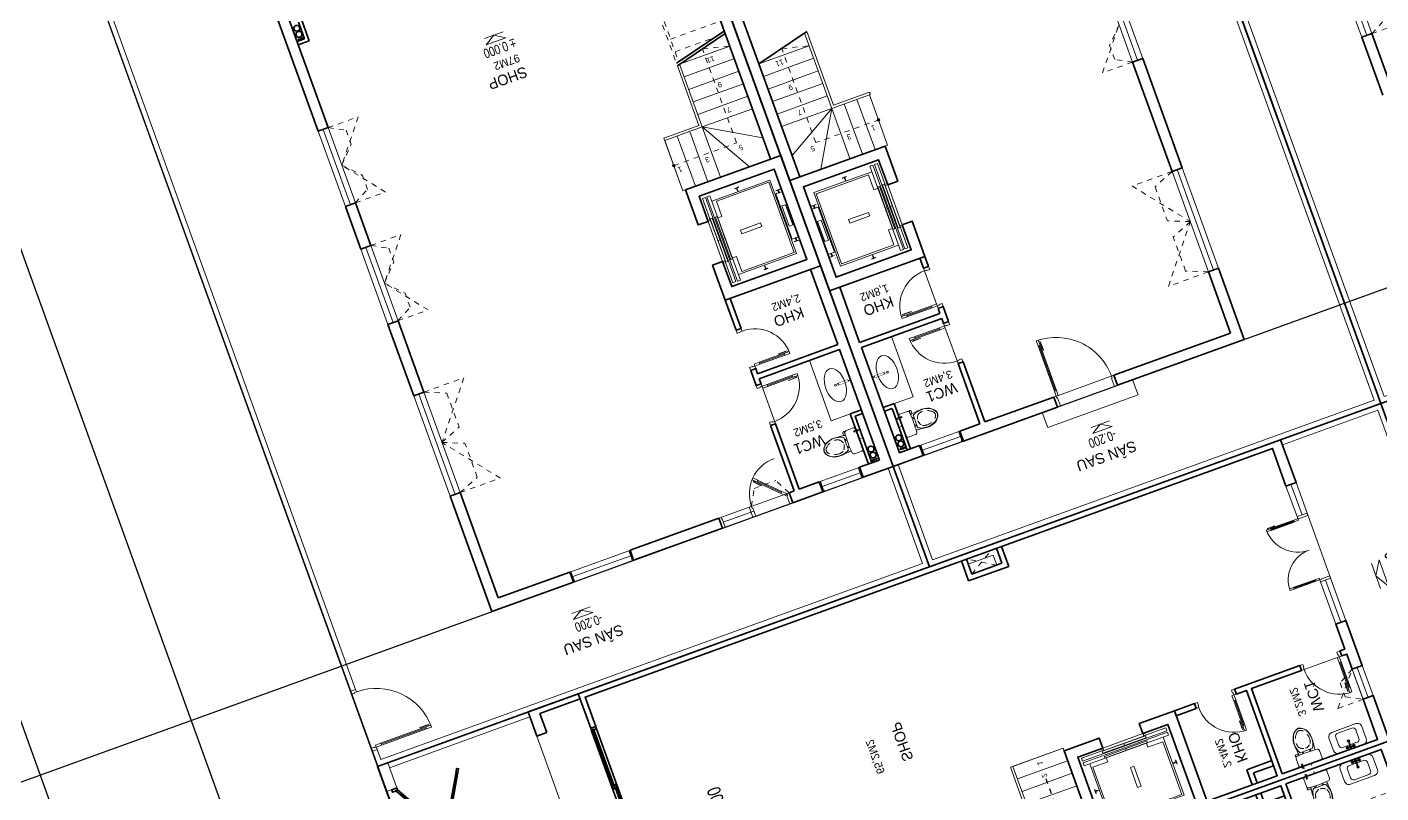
# Model space of a CAD drawing. Header units: metres. Extents: x 551291 to 569219, y 2064429 to 2066248.
# Drawn here: x 552762.54 to 552787.92, y 2065865.63 to 2065879.98 of the extents above; entities that cross this region are included whole.
import ezdxf

# ---------------------------------------------------------------- set-up
doc = ezdxf.new("R2010")
doc.units = ezdxf.units.M
for name, pattern in [('$AUDIT_BAD_LTYPE2', [0]), ('ACAD_ISO10W100', [18.5, 12, -3, 0.5, -3]), ('CENTER', [2, 1.25, -0.25, 0.25, -0.25]), ('DASHDOT2', [0.5, 0.25, -0.125, 0, -0.125]), ('HIDDEN', [0.375, 0.25, -0.125]), ('HIDDEN2', [0.1875, 0.125, -0.0625]), ('xref-thap C (mb tang 32-2)$0$HIDDEN', [0.375, 0.25, -0.125])]:
    doc.linetypes.add(name, pattern=pattern)
doc.layers.get('0').update_dxf_attribs({"linetype": 'CONTINUOUS'})
doc.layers.get('DEFPOINTS').update_dxf_attribs({"linetype": 'CONTINUOUS'})
for name, color, linetype in [('-AREA', 2, 'CONTINUOUS'), ('1-NETMANH', 8, 'CONTINUOUS'), ('APOLIC', 7, 'CONTINUOUS'), ('ChiaLo', 128, 'CENTER'), ('datOlienke', 42, 'CONTINUOUS'), ('LogDg', 7, 'CONTINUOUS'), ('LoLK', 6, 'CONTINUOUS'), ('TEXT25', 2, 'CONTINUOUS'), ('TimDg', 222, 'CONTINUOUS'), ('ViaHeS', 32, 'CONTINUOUS')]:
    doc.layers.add(name, color=color, linetype=linetype)
for name, color, linetype, lineweight in [('-CONCRETE', 1, 'CONTINUOUS', 35), ('-DIM', 9, 'CONTINUOUS', 13), ('-DOOR', 137, 'CONTINUOUS', 9), ('-FURNITURE', 46, 'CONTINUOUS', 9), ('-HATCH', 8, 'CONTINUOUS', 5), ('-HIDE', 3, 'HIDDEN', 13), ('-KH', 143, 'CONTINUOUS', 13), ('-LINE1', 7, 'CONTINUOUS', 18), ('-LINE2', 252, 'CONTINUOUS', 9), ('-TEXT', 7, 'CONTINUOUS', 15), ('-WALL', 4, 'CONTINUOUS', 35), ('text', 7, 'CONTINUOUS', 25)]:
    doc.layers.add(name, color=color, linetype=linetype, lineweight=lineweight)
doc.styles.add('1', font='arial.ttf')
doc.styles.add('SVN_AVO_thuong', font='')
doc.styles.add('T1', font='', dxfattribs={"height": 200})
doc.styles.add('vnavanth', font='', dxfattribs={"width": 0.8})
doc.styles.get('SVN_AVO_thuong').set_extended_font_data('SVN-Avo')
doc.styles.get('T1').set_extended_font_data('VNgeometric Light')
doc.styles.get('vnavanth').set_extended_font_data('.VnAvantH')

# ---------------------------------------------------------------- blocks, each defined once
blk = doc.blocks.new('*U1099')
at = {"linetype": '$AUDIT_BAD_LTYPE2'}
for p, q in [((70, 100), (70, 1000)), ((90, 1000), (90, 100))]:
    blk.add_line(p, q, dxfattribs=at)
for points in [[(50, 1000), (90, 1000), (90, 1100), (50, 1100), (50, 1000)], [(50, 1003), (50, 100)], [(50, 100), (90, 100), (90, 0), (50, 0), (50, 100)]]:
    blk.add_lwpolyline(points)
for points in [[(118, 895), (118, 1064), (90, 1064), (90, 1036), (113, 1036), (113, 895)], [(0, 0), (50, 0), (50, -40), (60, -40), (60, -100), (0, -100)], [(1200, 0), (1150, 0), (1150, -40), (1140, -40), (1140, -100), (1200, -100)]]:
    blk.add_lwpolyline(points, close=True)
at = {"linetype": '$AUDIT_BAD_LTYPE2', "ltscale": 0.3}
blk.add_arc((50, 0), 1100, 0, 90, dxfattribs=at)
blk = doc.blocks.new('X-5M-DH-2-CORE$0$A$C75E80C28')
at = {"layer": '-LINE2', "linetype": 'Continuous', "ltscale": 2}
for p, q in [((-731, -149), (731, -149)), ((-731, -1305), (-731, -149)), ((-700, -179), (700, -179)), ((-700, -1225), (-700, -179)), ((-557, -112), (-560, -112)), ((-510, -22), (-510, -51)), ((-507, -22), (-510, -22)), ((-510, -109), (-510, -79)), ((-507, -22), (-507, -51)), ((-507, -109), (-507, -79)), ((-456, -57), (-501, -57)), ((-456, -60), (-501, -60)), ((-456, -70), (-501, -70)), ((-456, -73), (-501, -73)), ((-453, -63), (-453, -67)), ((-450, -63), (-450, -67)), ((450, -63), (450, -67)), ((453, -63), (453, -67)), ((456, -57), (501, -57)), ((456, -60), (501, -60)), ((456, -70), (501, -70)), ((456, -73), (501, -73)), ((457, -112), (460, -112)), ((507, -22), (510, -22)), ((507, -22), (507, -51)), ((507, -109), (507, -79)), ((510, -22), (510, -51)), ((510, -109), (510, -79)), ((700, -1225), (700, -179)), ((731, -1305), (731, -149)), ((-700, -1225), (-400, -1225)), ((-400, -1305), (-400, -1225)), ((700, -1225), (400, -1225)), ((400, -1305), (400, -1225)), ((840, -1305), (-840, -1305)), ((-840, -1365), (-840, -1305)), ((840, -1365), (-840, -1365)), ((840, -1395), (-840, -1395)), ((-840, -1395), (-840, -1455)), ((-840, -1455), (-435, -1455)), ((-435, -1450), (-435, -1460)), ((-435, -1450), (-400, -1450)), ((-435, -1460), (-425, -1460)), ((-435, -1490), (-435, -1500)), ((-435, -1490), (-425, -1490)), ((-435, -1500), (-400, -1500)), ((-433, -1452), (-433, -1458)), ((-433, -1452), (-402, -1452)), ((-433, -1458), (-425, -1458)), ((-433, -1492), (-433, -1498)), ((-433, -1492), (-425, -1492)), ((-433, -1498), (-402, -1498)), ((430, -1406), (-430, -1406)), ((-430, -1406), (-430, -1446)), ((430, -1446), (-430, -1446)), ((425, -1309), (-425, -1309)), ((-425, -1343), (-425, -1309)), ((425, -1343), (-425, -1343)), ((-425, -1458), (-425, -1460)), ((-425, -1490), (-425, -1492)), ((-402, -1452), (-402, -1498)), ((400, -1450), (-400, -1450)), ((-400, -1450), (-400, -1500)), ((0, -1309), (0, -1343)), ((0, -1406), (0, -1446)), ((400, -1450), (400, -1500)), ((435, -1450), (400, -1450)), ((435, -1500), (400, -1500)), ((402, -1452), (402, -1498)), ((433, -1452), (402, -1452)), ((433, -1498), (402, -1498)), ((425, -1343), (425, -1309)), ((433, -1458), (425, -1458)), ((425, -1458), (425, -1460)), ((435, -1460), (425, -1460)), ((425, -1490), (425, -1492)), ((435, -1490), (425, -1490)), ((433, -1492), (425, -1492)), ((430, -1406), (430, -1446)), ((433, -1452), (433, -1458)), ((433, -1492), (433, -1498)), ((435, -1450), (435, -1460)), ((840, -1455), (435, -1455)), ((435, -1490), (435, -1500)), ((840, -1365), (840, -1305)), ((840, -1395), (840, -1455))]:
    blk.add_line(p, q, dxfattribs=at)
for points in [[(-450, 0), (-450, -130), (450, -130), (450, 0)], [(-200, -29), (200, -29), (200, -101), (-200, -101)], [(-36, -584), (36, -584), (36, -984), (-36, -984)]]:
    blk.add_lwpolyline(points, close=True, dxfattribs=at)
for points in [[(-780, -789), (-751, -789, 0.414214), (-750, -788), (-750, -784), (-750, -780, 0.414214), (-751, -779), (-780, -779, -0.256978), (-784, -782), (-798, -782, -0.414214), (-801, -779), (-804, -749, 0.414214), (-807, -746), (-812, -746), (-812, -784), (-812, -821), (-807, -821, 0.414214), (-804, -818), (-801, -789, -0.414214), (-798, -786), (-784, -786, -0.256978), (-780, -789)], [(780, -789), (751, -789, -0.414214), (750, -788), (750, -784), (750, -780, -0.414214), (751, -779), (780, -779, 0.256978), (784, -782), (798, -782, 0.414214), (801, -779), (804, -749, -0.414214), (807, -746), (812, -746), (812, -784), (812, -821), (807, -821, -0.414214), (804, -818), (801, -789, 0.414214), (798, -786), (784, -786, 0.256978), (780, -789)]]:
    blk.add_lwpolyline(points, format="xyb", dxfattribs=at)
for centre, radius, start, end in [((-501, -51), 9.4, 180, 270), ((-501, -79), 9.4, 90, 180), ((-501, -51), 6.2, 180, 270), ((-501, -79), 6.2, 90, 180), ((-456, -63), 6.2, 0, 90), ((-456, -63), 3, 0, 90), ((-456, -67), 6.2, 270, 0), ((-456, -67), 3, 270, 0), ((456, -63), 6.2, 90, 180), ((456, -67), 6.2, 180, 270), ((456, -63), 3, 90, 180), ((456, -67), 3, 180, 270), ((501, -51), 6.2, 270, 0), ((501, -51), 9.4, 270, 0), ((501, -79), 9.4, 0, 90), ((501, -79), 6.2, 0, 90)]:
    blk.add_arc(centre, radius, start, end, dxfattribs=at)
blk = doc.blocks.new('A$C3F71457E')
at = {"layer": '-CONCRETE'}
blk.add_lwpolyline([(0, -100), (0, 400), (-1500, 400), (-1500, -1400), (0, -1400), (0, -900), (200, -900), (200, -1600), (-1700, -1600), (-1700, 600), (200, 600), (200, -100), (0, -100)], dxfattribs=at)
at = {"layer": '-LINE1'}
blk.add_line((0, -900), (0, -100), dxfattribs=at)
at = {"color": 2, "rotation": 90}
blk.add_blockref('X-5M-DH-2-CORE$0$A$C75E80C28', (-1500, -500), dxfattribs=at)
blk = doc.blocks.new('*U1202')
at = {"linetype": '$AUDIT_BAD_LTYPE2'}
for p, q in [((70, 100), (70, 600)), ((90, 600), (90, 100))]:
    blk.add_line(p, q, dxfattribs=at)
for points in [[(50, 600), (90, 600), (90, 700), (50, 700), (50, 600)], [(50, 603), (50, 100)], [(50, 100), (90, 100), (90, 0), (50, 0), (50, 100)]]:
    blk.add_lwpolyline(points)
for points in [[(118, 495), (118, 664), (90, 664), (90, 636), (113, 636), (113, 495)], [(0, 0), (50, 0), (50, -40), (60, -40), (60, -100), (0, -100)], [(800, 0), (750, 0), (750, -40), (740, -40), (740, -100), (800, -100)]]:
    blk.add_lwpolyline(points, close=True)
at = {"linetype": '$AUDIT_BAD_LTYPE2', "ltscale": 0.3}
blk.add_arc((50, 0), 700, 0, 90, dxfattribs=at)
blk = doc.blocks.new('*U1106')
at = {"ltscale": 10}
for p, q in [((0, 1600), (0, 0)), ((200, 1555), (200, 45)), ((400, 1555), (400, 0)), ((400, 0), (0, 0))]:
    blk.add_line(p, q, dxfattribs=at)
for points in [[(400, 1600), (400, 1555), (50, 1555), (50, 1540), (0, 1540), (0, 1600)], [(400, 0), (400, 45), (50, 45), (50, 60), (0, 60), (0, 0)]]:
    blk.add_lwpolyline(points, close=True, dxfattribs=at)
blk = doc.blocks.new('*U1120')
at = {"linetype": '$AUDIT_BAD_LTYPE2'}
for p, q in [((135, 57), (488, 410)), ((503, 396), (149, 42))]:
    blk.add_line(p, q, dxfattribs=at)
for points in [[(476, 426), (121, 71)], [(474, 424), (503, 396), (573, 467), (545, 495), (474, 424)], [(121, 71), (149, 42), (78, -28), (50, 0), (121, 71)]]:
    blk.add_lwpolyline(points)
for points in [[(448, 301), (568, 421), (548, 441), (528, 421), (544, 405), (444, 305)], [(0, 0), (50, 0), (50, -40), (60, -40), (60, -199), (0, -199)], [(800, 0), (750, 0), (750, -40), (740, -40), (740, -199), (800, -199)]]:
    blk.add_lwpolyline(points, close=True)
at = {"linetype": '$AUDIT_BAD_LTYPE2', "ltscale": 0.3}
blk.add_arc((50, 0), 700, 0, 90, dxfattribs=at)
blk = doc.blocks.new('*U1121')
at = {"ltscale": 10}
for p, q in [((0, 2400), (0, 0)), ((200, 2355), (200, 45)), ((400, 2355), (400, 0)), ((400, 0), (0, 0))]:
    blk.add_line(p, q, dxfattribs=at)
for points in [[(400, 2400), (400, 2355), (50, 2355), (50, 2340), (0, 2340), (0, 2400)], [(400, 0), (400, 45), (50, 45), (50, 60), (0, 60), (0, 0)]]:
    blk.add_lwpolyline(points, close=True, dxfattribs=at)
blk = doc.blocks.new('A$C18091ED7')
for p, q in [((0, -42), (0, 0)), ((146, -27), (179, -27)), ((146, -27), (146, -30)), ((146, -30), (166, -30)), ((153, -37), (146, -30)), ((152, 0), (152, -27)), ((152, 0), (179, 0)), ((153, -37), (166, -37)), ((153, -40), (153, -37)), ((153, -40), (178, -40)), ((153, -40), (178, -40)), ((153, -40), (153, -42)), ((185, -30), (166, -30)), ((178, -37), (166, -37)), ((185, -30), (178, -37)), ((178, -37), (178, -40)), ((178, -40), (178, -42)), ((179, 0), (179, -27)), ((179, -27), (185, -27)), ((185, -27), (185, -30)), ((-83, -267), (-83, -300)), ((-83, -278), (-83, -288)), ((-61, -290), (-83, -290)), ((-63, -265), (-81, -265)), ((-61, -267), (-61, -300)), ((61, -267), (61, -300)), ((61, -290), (83, -290)), ((63, -265), (81, -265)), ((83, -267), (83, -300)), ((83, -278), (83, -288)), ((165, -262), (165, -290)), ((168, -260), (228, -260)), ((168, -292), (207, -292)), ((231, -274), (231, -262))]:
    blk.add_line(p, q)
for points in [[(230, -219, -0.137407), (225, -235), (222, -241, -0.236081), (198, -255, -0.051961), (-198, -255, -0.236081), (-222, -241), (-225, -235, -0.137407), (-230, -219), (-230, -72, -0.198912), (-226, -63), (-209, -46, -0.198912), (-200, -42), (0, -42), (200, -42, -0.198912), (209, -46), (226, -63, -0.198912), (230, -72)], [(144, -619, -0.212405), (26, -734, -0.027685), (-1, -739, -0.022279), (-26, -734, -0.212405), (-144, -619, -0.142796), (-167, -428, -0.093005), (-128, -309, -0.256439), (-111, -300), (0, -300), (111, -300, -0.256439), (128, -309, -0.093005), (167, -428, -0.142796)]]:
    blk.add_lwpolyline(points, format="xyb", close=True)
at = {"linetype": 'xref-thap C (mb tang 32-2)$0$HIDDEN', "ltscale": 100}
blk.add_lwpolyline([(61, -669, -0.199031), (0, -699, -0.199031), (-61, -669, -0.218924), (-132, -478, -0.153791), (-112, -404, -0.236701), (0, -348, -0.236701), (112, -404, -0.153791), (132, -478, -0.218924)], format="xyb", close=True, dxfattribs=at)
blk.add_circle((166, -78), 13.9)
for centre, radius, start, end in [((-81, -267), 1.98, 90, 180), ((-63, -267), 1.98, 0, 90), ((63, -267), 1.98, 90, 180), ((81, -267), 1.98, 0, 90), ((168, -262), 2.47, 90, 180), ((168, -290), 2.47, 180, 270), ((207, -277), 15.5, 270, 306.4659), ((168, -225), 80.1, 306.4659, 320.3123), ((228, -274), 2.47, 320.3123, 0)]:
    blk.add_arc(centre, radius, start, end)
for points in [[(-156, -259), (-157, -267), (-164, -328), (-169, -385), (-184, -528), (-136, -679), (-50, -735), (-20, -741), (0, -744)], [(156, -259), (157, -267), (164, -328), (169, -385), (184, -528), (136, -679), (50, -735), (20, -741), (0, -744)]]:
    blk.add_open_spline(points, degree=3, knots=[130.613938, 130.613938, 130.613938, 130.613938, 152.852109, 311.129351, 417.703951, 561.383393, 697.692632, 710.812262, 710.812262, 710.812262, 710.812262])
blk = doc.blocks.new('Sink_Cicle')
blk.add_lwpolyline([(17, -50), (-17, -50), (-18, -252), (17, -252)], close=True)
blk.add_circle((0, -300), 17.5)
at = {"layer": 'DEFPOINTS'}
blk.add_line((0, -100), (0, 0), dxfattribs=at)
blk.add_wipeout([(17, -50), (-17, -50), (-18, -252), (17, -252)])
at = {"layer": '-FURNITURE', "linetype": 'Continuous'}
blk.add_ellipse((0, -300), major_axis=(-325, 0), ratio=0.584615, dxfattribs=at)
blk.add_line((-18, -237), (17, -237))
blk = doc.blocks.new('MAU M13SH')
at = {"layer": '-HATCH'}
h = blk.add_hatch(color=252, dxfattribs=at)
h.dxf.hatch_style = 1
edge = h.paths.add_edge_path()
edge.add_arc((-4935, 8077), 24.6, 0, 360)
at = {"layer": '-CONCRETE'}
for centre, radius in [((-6605, 14449, 0), 55), ((-6636, 14540, 0), 13), ((-6594, 14540, 0), 13), ((-6556, 14540, 0), 13), ((-6605, 14329, 0), 55), ((786, 3464, 0), 13), ((835, 3373, 0), 55), ((835, 3252, 0), 55), ((824, 3464, 0), 13), ((866, 3464, 0), 13)]:
    blk.add_circle(centre, radius, dxfattribs=at)
at = {"layer": '-DOOR'}
for p, q in [((-4145, 14678), (-3533, 14678)), ((916, 12477), (917, 10477)), ((1015, 12477), (1016, 10477)), ((1116, 12477), (1116, 10477)), ((915, 9053), (915, 7553)), ((1015, 9053), (1015, 7553)), ((1115, 9053), (1115, 7553)), ((915, 6703), (915, 5203)), ((1015, 6703), (1015, 5203)), ((1115, 6703), (1115, 5203))]:
    blk.add_line(p, q, dxfattribs=at)
blk.add_lwpolyline([(-3485, 14578), (-4885, 14578), (-4885, 14778), (-3485, 14778)], dxfattribs=at)
blk.add_lwpolyline([(-3485, 14578), (-3525, 14578), (-3525, 14611), (-3533, 14611), (-3533, 14778), (-3485, 14778)], close=True, dxfattribs=at)
at = {"layer": '-FURNITURE'}
blk.add_lwpolyline([(-6085, 13577), (-6685, 13577), (-6685, 12377), (-6085, 12377)], close=True, dxfattribs=at)
at = {"layer": '-HATCH'}
blk.add_line((-5085, 13277), (-5085, 12477), dxfattribs=at)
at = {"layer": '-KH'}
for p, q in [((-282, 15320), (-650, 15320)), ((-2410, 4632), (-2778, 4632))]:
    blk.add_line(p, q, dxfattribs=at)
at = {"layer": '-KH', "linetype": 'HIDDEN2', "ltscale": 5}
blk.add_line((-6185, 6202), (-6685, 6327), dxfattribs=at)
at = {"layer": '-KH'}
for points in [[(-661, 15438), (-271, 15438), (-466, 15320)], [(-2789, 4750), (-2399, 4750), (-2594, 4632)]]:
    blk.add_lwpolyline(points, close=True, dxfattribs=at)
at = {"layer": '-KH', "linetype": 'HIDDEN2', "ltscale": 5}
blk.add_lwpolyline([(-4935, 8077), (-6185, 8077), (-6185, 6202)], dxfattribs=at)
at = {"layer": '-KH'}
blk.add_circle((-4935, 8077), 24.6, dxfattribs=at)
for points in [[(-466, 15320), (-466, 15438), (-661, 15438), (-466, 15320)], [(-2594, 4632), (-2594, 4750), (-2789, 4750), (-2594, 4632)]]:
    blk.add_solid(points, dxfattribs=at)
at = {"layer": '-LINE1', "linetype": 'Continuous', "ltscale": 10}
for p, q in [((4015, 16478), (4115, 16478)), ((4015, 15278), (4115, 15278))]:
    blk.add_line(p, q, dxfattribs=at)
at = {"layer": '-LINE1'}
for p, q in [((-5685, 7577), (-6262, 8577)), ((-5685, 8577), (-5685, 7577)), ((-5435, 7577), (-5435, 8577)), ((-5435, 8577), (-5435, 7577)), ((-5185, 7577), (-5185, 8577)), ((-5185, 8577), (-5185, 7577)), ((-4984, 8577), (-4935, 8577)), ((-4935, 7577), (-4935, 8577)), ((-4935, 8577), (-4935, 7527)), ((-5685, 7577), (-6685, 8154)), ((-5685, 6327), (-5685, 7577)), ((-5685, 7577), (-4935, 7577)), ((-5635, 6339), (-5635, 7527)), ((-5635, 7527), (-4935, 7527))]:
    blk.add_line(p, q, dxfattribs=at)
at = {"layer": '-LINE1', "lineweight": 18}
for p, q in [((-5685, 7577), (-6685, 7577)), ((-5685, 7327), (-6685, 7327)), ((-5685, 7077), (-6685, 7077)), ((-5685, 6827), (-6685, 6827)), ((-5685, 6577), (-6685, 6577)), ((-5685, 6327), (-6685, 6327)), ((-6685, 6077), (-6685, 6077))]:
    blk.add_line(p, q, dxfattribs=at)
at = {"layer": '-LINE1', "linetype": 'Continuous', "ltscale": 10}
blk.add_lwpolyline([(-6885, -4700), (-870, -5165), (4115, -551), (4115, 16777), (-6885, 16777)], close=True, dxfattribs=at)
blk.add_lwpolyline([(-6885, -4700), (-870, -5165), (4115, -551), (4115, 16777), (-6885, 16777)], close=True, dxfattribs=at)
for points in [[(4015, 16478), (4015, 16677), (-6785, 16677), (-6785, 14777)], [(-2350, -4951), (-906, -5062), (4015, -508), (4015, 15278)]]:
    blk.add_lwpolyline(points, dxfattribs=at)
at = {"layer": '-LINE2', "linetype": 'HIDDEN2', "ltscale": 10}
for p, q in [((-4884, 14577), (-4724, 14277)), ((-4134, 14578), (-4294, 14278)), ((-4294, 14278), (-4724, 14277)), ((916, 12477), (116, 12477)), ((116, 12477), (916, 11477)), ((916, 12477), (516, 12317)), ((516, 12317), (516, 11638)), ((116, 10477), (916, 11477)), ((916, 11477), (516, 11638)), ((916, 11477), (516, 11317)), ((516, 10638), (516, 11317)), ((916, 10477), (116, 10477)), ((916, 10477), (516, 10638)), ((916, 9053), (316, 9053)), ((316, 9053), (915, 8303)), ((616, 8892), (615, 8613)), ((916, 9053), (616, 8892)), ((915, 8303), (615, 8613)), ((316, 7553), (915, 8303)), ((915, 8303), (615, 7993)), ((616, 7714), (615, 7993)), ((916, 7553), (616, 7714)), ((916, 7553), (316, 7553)), ((916, 6703), (316, 6703)), ((316, 6703), (915, 5953)), ((916, 6703), (616, 6542)), ((616, 6542), (615, 6263)), ((915, 5953), (615, 6263)), ((316, 5203), (915, 5953)), ((915, 5953), (615, 5643)), ((616, 5364), (615, 5643)), ((916, 5203), (616, 5364)), ((916, 5203), (316, 5203))]:
    blk.add_line(p, q, dxfattribs=at)
at = {"layer": '-LINE2', "linetype": 'HIDDEN'}
for p, q in [((-5685, 5077), (-5685, 6275)), ((-5635, 5127), (-5635, 6288))]:
    blk.add_line(p, q, dxfattribs=at)
at = {"layer": '-LINE2', "linetype": 'HIDDEN', "lineweight": 18}
for p, q in [((-5685, 6077), (-6478, 6077)), ((-5685, 5827), (-6685, 5827))]:
    blk.add_line(p, q, dxfattribs=at)
at = {"layer": '-WALL'}
for p, q in [((-6885, -1223), (-6885, 14777)), ((-6885, 14777), (-6285, 14777)), ((-6285, 14577), (-6285, 14777)), ((-5485, 14777), (-4885, 14777)), ((-5485, 14577), (-5485, 14777)), ((-4885, 14577), (-4885, 14777)), ((-3485, 14777), (-1712, 14777)), ((-3485, 14577), (-3485, 14777)), ((-1712, 14577), (-1712, 14777)), ((-512, 14777), (1115, 14777)), ((-512, 14577), (-512, 14777)), ((1115, 14777), (1115, 12477)), ((-6685, 12377), (-6685, 14577)), ((-6685, 14577), (-6285, 14577)), ((-6535, 13647), (-6535, 14577)), ((-6465, 13577), (-6465, 14577)), ((-5485, 14577), (-5085, 14577)), ((-5085, 13277), (-5085, 14577)), ((-4985, 13277), (-4985, 14577)), ((-4985, 14577), (-4885, 14577)), ((-3485, 14577), (-1712, 14577)), ((-512, 14577), (915, 14577)), ((915, 14577), (915, 12477)), ((-6535, 13647), (-6685, 13647)), ((-6465, 13577), (-6685, 13577)), ((-5085, 13277), (-4985, 13277)), ((-5085, 12377), (-5085, 12477)), ((-4985, 12477), (-5085, 12477)), ((-5085, 12477), (-4985, 12477)), ((-4985, 12177), (-4985, 12477)), ((915, 12477), (1115, 12477)), ((-6685, 12377), (-5085, 12377)), ((-6685, 10777), (-6685, 12277)), ((-6685, 12277), (-5085, 12277)), ((-5085, 12177), (-5085, 12277)), ((-5085, 12177), (-4985, 12177)), ((-5085, 10777), (-5085, 11377)), ((-5085, 11377), (-4985, 11377)), ((-4985, 10777), (-4985, 11377)), ((915, 10477), (915, 9053)), ((915, 10477), (1115, 10477)), ((1115, 10477), (1115, 9053)), ((1115, 9053), (915, 9053)), ((-6685, -23), (-6685, 8577)), ((915, 7553), (915, 6703)), ((915, 7553), (1115, 7553)), ((1115, 7553), (1115, 6703)), ((1115, 6703), (915, 6703)), ((915, 5203), (915, 825)), ((915, 5203), (1115, 5203)), ((1115, 5203), (1115, 738)), ((695, 3085), (695, 3555)), ((695, 3555), (915, 3555)), ((765, 3155), (765, 3485)), ((765, 3485), (915, 3485))]:
    blk.add_line(p, q, dxfattribs=at)
for points in [[(-6685, 6077), (-5635, 6339)], [(-6685, 6025), (-5635, 6288)]]:
    blk.add_lwpolyline(points, dxfattribs=at)
at = {"layer": '-DOOR', "xscale": -1}
for name, p, rotation in [('*U1099', (4015, 16478), 90), ('*U1120', (-4885, 14578), 180), ('*U1202', (-5085, 12177), 90)]:
    blk.add_blockref(name, p, dxfattribs=dict(at, rotation=rotation))
at = {"layer": '-DOOR', "xscale": -0.5000000000000001, "yscale": 0.5000000000000001, "zscale": 0.5000000000000001, "rotation": 90}
for name, p in [('*U1106', (-5485, 14777)), ('*U1121', (-512, 14777))]:
    blk.add_blockref(name, p, dxfattribs=at)
at = {"layer": '-DOOR', "rotation": 90.00000000000001}
blk.add_blockref('*U1202', (-5085, 12477), dxfattribs=at)
at = {"layer": '-FURNITURE', "xscale": -1, "rotation": 90}
blk.add_blockref('A$C18091ED7', (-6504, 14077), dxfattribs=at)
at = {"layer": '-WALL', "xscale": -1, "rotation": 180}
blk.add_blockref('A$C3F71457E', (-5185, 9177), dxfattribs=at)
at = {"layer": '-TEXT', "color": 2, "style": 'vnavanth'}
for s, p in [('S¢N SAU', (-1083, 15822)), ('wc1', (-5845, 13759)), ('kho', (-6289, 11378))]:
    blk.add_text(s, height=200, dxfattribs=at).set_placement(p)
at = {"layer": '-TEXT', "style": '1', "width": 0.75}
for s, p in [('-0.200', (-789, 15508)), ('%%P 0.000', (-2929, 4813))]:
    blk.add_text(s, height=180, dxfattribs=at).set_placement(p)
at = {"layer": '-TEXT', "style": 'T1'}
for s, p in [('5', (-6272, 8135)), ('3', (-5603, 8135)), ('1', (-5060, 8135)), ('7', (-6304, 7392)), ('9', (-6299, 6892)), ('11', (-6337, 6392))]:
    blk.add_text(s, height=100, rotation=0, dxfattribs=at).set_placement(p)
at = {"layer": 'TEXT25'}
for s, height, rotation, style, p in [('3,5M2', 150, 0, 'T1', (-5906, 13486)), ('2,4M2', 150, 0, 'T1', (-6319, 11134)), ('SHOP', 200, 360, 'SVN_AVO_thuong', (-2944, 5375)), ('97M2', 150, 0, 'T1', (-2902, 5113))]:
    blk.add_text(s, height=height, rotation=rotation, dxfattribs=dict(at, style=style)).set_placement(p)
at = {"layer": '-FURNITURE', "xscale": -1, "rotation": 90}
blk.add_blockref('Sink_Cicle', (-6685, 12977), dxfattribs=at)
blk = doc.blocks.new('*U1117')
at = {"linetype": '$AUDIT_BAD_LTYPE2'}
for p, q in [((70, 100), (70, 1000)), ((90, 1000), (90, 100))]:
    blk.add_line(p, q, dxfattribs=at)
for points in [[(50, 1000), (90, 1000), (90, 1100), (50, 1100), (50, 1000)], [(50, 1003), (50, 100)], [(50, 100), (90, 100), (90, 0), (50, 0), (50, 100)]]:
    blk.add_lwpolyline(points)
for points in [[(118, 895), (118, 1064), (90, 1064), (90, 1036), (113, 1036), (113, 895)], [(0, 0), (50, 0), (50, -40), (60, -40), (60, -200), (0, -200)], [(1200, 0), (1150, 0), (1150, -40), (1140, -40), (1140, -200), (1200, -200)]]:
    blk.add_lwpolyline(points, close=True)
at = {"linetype": '$AUDIT_BAD_LTYPE2', "ltscale": 0.3}
blk.add_arc((50, 0), 1100, 0, 90, dxfattribs=at)
blk = doc.blocks.new('MAU M14SH')
at = {"layer": '-HATCH'}
h = blk.add_hatch(color=252, dxfattribs=at)
h.dxf.hatch_style = 1
edge = h.paths.add_edge_path()
edge.add_arc((4850, 8879), 24.6, 0, 360)
at = {"layer": '-CONCRETE'}
for centre, radius in [((6471, 14821, 0), 13), ((6520, 14730, 0), 55), ((6509, 14821, 0), 13), ((6551, 14821, 0), 13), ((6520, 14609, 0), 55)]:
    blk.add_circle(centre, radius, dxfattribs=at)
at = {"layer": '-DOOR'}
for p, q in [((-200, 13660), (-200, 11660)), ((-100, 13660), (-100, 11660)), ((0, 13660), (-1, 11660)), ((-200, 9479), (-200, 7979)), ((-100, 9479), (-100, 7979)), ((0, 9479), (0, 7979))]:
    blk.add_line(p, q, dxfattribs=at)
at = {"layer": '-FURNITURE'}
blk.add_lwpolyline([(6000, 13980), (6600, 13980), (6600, 12780), (6000, 12780)], close=True, dxfattribs=at)
at = {"layer": '-HATCH'}
for p, q in [((5000, 13680), (5000, 12880)), ((5000, 11780), (5000, 12580))]:
    blk.add_line(p, q, dxfattribs=at)
blk.add_lwpolyline([(2327, 15080), (3527, 15080), (3527, 14880), (2327, 14880)], close=True, dxfattribs=at)
at = {"layer": '-KH'}
blk.add_line((2694, 15655), (3062, 15655), dxfattribs=at)
at = {"layer": '-KH', "linetype": 'HIDDEN2', "ltscale": 5}
blk.add_line((6100, 7004), (5600, 7129), dxfattribs=at)
at = {"layer": '-KH'}
blk.add_lwpolyline([(3073, 15772), (2683, 15772), (2878, 15655)], close=True, dxfattribs=at)
at = {"layer": '-KH', "linetype": 'HIDDEN2', "ltscale": 5}
blk.add_lwpolyline([(4826, 8879), (6100, 8879), (6100, 7004)], dxfattribs=at)
at = {"layer": '-KH'}
blk.add_circle((4850, 8879), 24.6, dxfattribs=at)
blk.add_solid([(2878, 15655), (2878, 15772), (3073, 15772), (2878, 15655)], dxfattribs=at)
at = {"layer": '-LINE1'}
for p, q in [((4850, 9380), (4850, 8379)), ((4900, 9380), (4850, 9380)), ((5100, 8379), (5100, 9379)), ((5350, 8379), (5350, 9379)), ((5600, 9379), (5600, 8379)), ((5600, 8379), (6177, 9379)), ((5600, 8379), (6600, 8956)), ((5600, 8379), (4850, 8379)), ((5600, 6879), (5600, 8379)), ((5550, 8329), (4850, 8329)), ((5550, 6866), (5550, 8329))]:
    blk.add_line(p, q, dxfattribs=at)
at = {"layer": '-LINE1', "lineweight": 18}
for p, q in [((5600, 8379), (6600, 8379)), ((5600, 8129), (6600, 8129)), ((5600, 7879), (6600, 7879)), ((5600, 7629), (6600, 7629)), ((5600, 7379), (6600, 7379)), ((5600, 7129), (6600, 7129))]:
    blk.add_line(p, q, dxfattribs=at)
at = {"layer": '-LINE1', "linetype": 'Continuous', "ltscale": 10}
for points in [[(-2100, 16980), (-2100, -3608), (1808, -3911)], [(6700, 15080), (6700, 16980), (-2100, 16980), (-2100, 16980)]]:
    blk.add_lwpolyline(points, dxfattribs=at)
at = {"layer": '-LINE1'}
blk.add_lwpolyline([(2027, 15080), (3827, 15080), (3827, 15380), (2027, 15380)], close=True, dxfattribs=at)
blk.add_arc((4850, 8354), 25, 90, 270, dxfattribs=at)
at = {"layer": '-LINE2', "linetype": 'HIDDEN2', "ltscale": 10}
for p, q in [((0, 13660), (800, 13660)), ((800, 13660), (0, 12660)), ((0, 13660), (400, 13499)), ((400, 13499), (400, 12820)), ((0, 12660), (400, 12820)), ((800, 11660), (0, 12660)), ((0, 12660), (400, 12499)), ((400, 11820), (400, 12499)), ((0, 11660), (400, 11820)), ((0, 11660), (800, 11660)), ((0, 9479), (600, 9479)), ((600, 9479), (0, 8729)), ((0, 9479), (300, 9318)), ((300, 9318), (300, 9039)), ((0, 8729), (300, 9039))]:
    blk.add_line(p, q, dxfattribs=at)
at = {"layer": '-WALL', "linetype": 'Continuous', "ltscale": 10}
for p, q in [((2327, 15080), (-200, 15080)), ((-200, 15080), (-200, 13660)), ((5400, 15080), (3527, 15080)), ((5400, 14880), (5400, 15080)), ((6800, 15080), (6200, 15080)), ((6200, 14880), (6200, 15080)), ((6800, -920), (6800, 15080)), ((2327, 14880), (0, 14880)), ((0, 14880), (0, 13660)), ((4900, 14880), (3527, 14880)), ((5400, 14880), (5000, 14880)), ((6600, 14880), (6200, 14880)), ((6600, 12780), (6600, 14880)), ((6600, 11580), (6600, 12680)), ((-200, 11660), (-200, 9479)), ((0, 11660), (0, 9479)), ((6600, 280), (6600, 9380))]:
    blk.add_line(p, q, dxfattribs=at)
at = {"layer": '-WALL'}
for p, q in [((2327, 14880), (2327, 15080)), ((3527, 14880), (3527, 15080)), ((4900, 13680), (4900, 14880)), ((5000, 13680), (5000, 14880)), ((6380, 13980), (6380, 14880)), ((6450, 14050), (6450, 14880)), ((6380, 13980), (6600, 13980)), ((6450, 14050), (6600, 14050)), ((-200, 13660), (0, 13660)), ((5000, 13680), (4900, 13680)), ((5000, 12880), (4900, 12880)), ((4900, 12580), (4900, 12880)), ((5000, 12780), (5000, 12880)), ((6600, 12780), (5000, 12780)), ((5000, 12580), (4900, 12580)), ((6600, 12680), (5000, 12680)), ((5000, 12580), (5000, 12680)), ((4900, 11580), (4900, 11780)), ((5000, 11780), (4900, 11780)), ((5000, 11580), (5000, 11780)), ((-200, 11660), (0, 11660)), ((-200, 9479), (0, 9479))]:
    blk.add_line(p, q, dxfattribs=at)
at = {"layer": '-WALL', "linetype": 'Continuous', "ltscale": 10}
blk.add_lwpolyline([(-2200, -3701), (6800, -4398), (6800, 17080), (-2200, 17080)], close=True, dxfattribs=at)
at = {"layer": '-WALL'}
blk.add_lwpolyline([(6600, 7129), (5550, 6866)], dxfattribs=at)
at = {"layer": '-DOOR'}
for name, p, rotation in [('*U1117', (3527, 14880), 180), ('*U1202', (5000, 12580), 270)]:
    blk.add_blockref(name, p, dxfattribs=dict(at, rotation=rotation))
at = {"layer": '-DOOR', "xscale": 0.5000000000000001, "yscale": 0.5000000000000001, "zscale": 0.5000000000000001, "rotation": 270.0000000021181}
blk.add_blockref('*U1106', (5400, 15080), dxfattribs=at)
at = {"layer": '-DOOR', "xscale": -1, "rotation": 270}
blk.add_blockref('*U1202', (5000, 12880), dxfattribs=at)
at = {"layer": '-FURNITURE', "rotation": 270}
blk.add_blockref('A$C18091ED7', (6422, 14430), dxfattribs=at)
at = {"layer": '-WALL', "rotation": 180}
blk.add_blockref('A$C3F71457E', (5100, 9980), dxfattribs=at)
at = {"layer": '-TEXT', "color": 2, "style": 'vnavanth'}
for s, p in [('S¢N SAU', (2387, 16157)), ('wc1', (5174, 13981)), ('kho', (5746, 12060))]:
    blk.add_text(s, height=200, dxfattribs=at).set_placement(p)
at = {"layer": '-TEXT', "style": '1', "width": 0.75}
blk.add_text('-0.200', height=180, dxfattribs=at).set_placement((2669, 15843))
at = {"layer": '-TEXT', "style": 'T1'}
for s, p in [('1', (4952, 8937)), ('3', (5438, 8937)), ('5', (6153, 8915)), ('7', (6153, 8194)), ('9', (6153, 7694)), ('11', (6153, 7194))]:
    blk.add_text(s, height=100, rotation=360, dxfattribs=at).set_placement(p)
at = {"layer": 'TEXT25', "style": 'T1'}
for s, p in [('3,4M2', (5171, 13746)), ('1,8M2', (5744, 11824))]:
    blk.add_text(s, height=150, rotation=360, dxfattribs=at).set_placement(p)
at = {"layer": '-FURNITURE', "xscale": -1, "rotation": 270}
blk.add_blockref('Sink_Cicle', (6600, 13380), dxfattribs=at)
blk = doc.blocks.new('lavabo4')
for p, q in [((241, 0), (-241, 0)), ((-327, -86), (-327, -330)), ((-200, -138), (-200, -305)), ((141, -80), (-141, -80)), ((-74, -39), (-79, -39)), ((-74, -44), (-79, -44)), ((-67, -33), (-67, -28)), ((-67, -50), (-67, -55)), ((-63, -33), (-63, -28)), ((-63, -50), (-63, -55)), ((-57, -39), (-52, -39)), ((-57, -44), (-52, -44)), ((-9, -57), (-9, -123)), ((9, -123), (9, -57)), ((57, -39), (52, -39)), ((57, -44), (52, -44)), ((63, -33), (63, -28)), ((63, -50), (63, -55)), ((68, -33), (68, -28)), ((68, -50), (68, -55)), ((74, -39), (79, -39)), ((74, -44), (79, -44)), ((200, -305), (200, -138)), ((327, -330), (327, -86)), ((-241, -416), (241, -416)), ((-141, -363), (141, -363))]:
    blk.add_line(p, q)
for centre, radius in [((-65, -42), 24.8), ((-83, -42), 5.03), ((-65, -42), 9), ((-65, -24), 5.03), ((-65, -60), 5.03), ((-47, -42), 5.03), ((0, -159), 22.8), ((0, -159), 14.1), ((0, -42), 9), ((65, -42), 24.8), ((47, -42), 5.03), ((65, -42), 9), ((65, -24), 5.03), ((65, -60), 5.03), ((83, -42), 5.03)]:
    blk.add_circle(centre, radius)
for centre, radius, start, end in [((-241, -86), 86.1, 90, 180), ((-141, -138), 58.8, 90, 180), ((-65, -42), 18, 105.2407, 164.2093), ((-65, -42), 18, 196.2342, 253.9047), ((-65, -42), 18, 16.4413, 74.0789), ((-65, -42), 18, 286.12, 344.0884), ((0, -42), 27, 289.6514, 250.3603), ((0, -42), 18, 300.3431, 239.7554), ((0, -123), 9, 180, 0), ((65, -42), 18, 106.12, 164.0884), ((65, -42), 18, 196.4413, 254.0789), ((65, -42), 18, 16.2342, 73.9047), ((65, -42), 18, 285.2407, 344.2093), ((141, -138), 58.8, 0, 90), ((241, -86), 86.1, 0, 90), ((-241, -330), 86.1, 180, 270), ((-141, -305), 58.8, 180, 270), ((141, -305), 58.8, 270, 0), ((241, -330), 86.1, 270, 0)]:
    blk.add_arc(centre, radius, start, end)
blk = doc.blocks.new('A$Cf949713d')
at = {"layer": '-LINE1'}
for p, q in [((1754, 3250), (4, 3250)), ((1004, 2250), (427, 3250)), ((1004, 3250), (1004, 2250)), ((1254, 2250), (1254, 3250)), ((1254, 3250), (1254, 2250)), ((1504, 2250), (1504, 3250)), ((1504, 3250), (1504, 2250)), ((1754, 2250), (1754, 3250)), ((1754, 3250), (1754, 2200)), ((1004, 2250), (4, 2827)), ((1004, 780), (1004, 2250)), ((1004, 2250), (1754, 2250)), ((1054, 2200), (1054, 759)), ((1054, 2200), (1754, 2200))]:
    blk.add_line(p, q, dxfattribs=at)
at = {"layer": '-LINE1', "lineweight": 18}
for p, q in [((4, 3250), (4, 1250)), ((1004, 2250), (4, 2250)), ((1004, 2000), (4, 2000)), ((1004, 1750), (4, 1750)), ((1004, 1500), (4, 1500)), ((1004, 1250), (4, 1250)), ((1004, 1000), (439, 1000))]:
    blk.add_line(p, q, dxfattribs=at)
at = {"layer": '-WALL'}
for p, q in [((426, 1032), (0, 1235)), ((503, 839), (426, 1032)), ((505, 1160), (503, 839)), ((570, 962), (505, 1160)), ((1054, 759), (570, 962))]:
    blk.add_line(p, q, dxfattribs=at)
at = {"layer": '1-NETMANH', "linetype": 'DASHDOT2'}
for p, q in [((4, 1233), (4, 0)), ((439, 1000), (4, 1000)), ((1004, 0), (1004, 780)), ((1004, 750), (4, 750)), ((1054, 0), (1054, 759)), ((1004, 500), (4, 500)), ((1004, 250), (4, 250)), ((1054, 0), (4, 0))]:
    blk.add_line(p, q, dxfattribs=at)
blk.add_lwpolyline([(1331, 2750), (496, 2750), (502, 1250), (502, 1250), (1004, 1500), (1004, 1500)], dxfattribs=at)
at = {"layer": '-TEXT', "color": 2, "style": 'vnavanth'}
for s, p in [('2', (1351, 2698)), ('1', (1600, 2698))]:
    blk.add_text(s, height=100, dxfattribs=at).set_placement(p)
blk = doc.blocks.new('*U1193')
at = {"color": 8, "ltscale": 100}
for p, q in [((50, 100), (4580, 100)), ((50, 0), (4580, 0))]:
    blk.add_line(p, q, dxfattribs=at)
at = {"ltscale": 100}
for p, q in [((105, 45), (1148, 45)), ((1148, 10), (105, 10)), ((1218, 90), (2245, 90)), ((2245, 55), (1218, 55)), ((3413, 90), (2385, 90)), ((2385, 55), (3413, 55)), ((4525, 45), (3483, 45)), ((3483, 10), (4525, 10))]:
    blk.add_line(p, q, dxfattribs=at)
for points in [[(50, 100), (0, 100), (0, 0), (50, 0), (50, 10), (35, 10), (35, 45), (50, 45)], [(4630, 0), (4580, 0), (4580, 10), (4595, 10), (4595, 45), (4580, 45), (4580, 100), (4630, 100)]]:
    blk.add_lwpolyline(points, close=True)
for points in [[(105, 32), (95, 32), (95, 22), (105, 22), (105, 10), (35, 10), (35, 45), (105, 45)], [(1148, 90), (1218, 90), (1218, 77), (1208, 77), (1208, 67), (1218, 67), (1218, 55), (1148, 55)], [(1218, 10), (1148, 10), (1148, 22), (1158, 22), (1158, 32), (1148, 32), (1148, 45), (1218, 45)], [(2245, 67), (2255, 67), (2255, 77), (2245, 77), (2245, 90), (2315, 90), (2315, 55), (2245, 55)], [(2385, 67), (2375, 67), (2375, 77), (2385, 77), (2385, 90), (2315, 90), (2315, 55), (2385, 55)], [(3483, 90), (3413, 90), (3413, 77), (3423, 77), (3423, 67), (3413, 67), (3413, 55), (3483, 55)], [(3413, 10), (3483, 10), (3483, 22), (3473, 22), (3473, 32), (3483, 32), (3483, 45), (3413, 45)], [(4525, 32), (4535, 32), (4535, 22), (4525, 22), (4525, 10), (4595, 10), (4595, 45), (4525, 45)]]:
    blk.add_lwpolyline(points, close=True, dxfattribs=at)
at = {"color": 8, "ltscale": 100}
for points in [[(1158, 32), (1158, 22), (95, 22), (95, 32)], [(1208, 67), (1208, 77), (2255, 77), (2255, 67)], [(3423, 67), (3423, 77), (2375, 77), (2375, 67)], [(3473, 32), (3473, 22), (4535, 22), (4535, 32)]]:
    blk.add_lwpolyline(points, close=True, dxfattribs=at)
for points in [[(1677, -65), (1677, -90), (1577, -65), (1877, -65), (1777, -40), (1777, -65)], [(2954, -65), (2954, -90), (3054, -65), (2754, -65), (2854, -40), (2854, -65)]]:
    blk.add_lwpolyline(points)
blk = doc.blocks.new('*U1195')
for points in [[(22, 564), (22, 734), (50, 734), (50, 706), (27, 706), (27, 564)], [(0, 0), (50, 0), (50, -40), (60, -40), (60, -246), (0, -246)], [(1599, 0), (1549, 0), (1549, -40), (1539, -40), (1539, -246), (1599, -246)]]:
    blk.add_lwpolyline(points, close=True)
for points in [[(50, 670), (90, 670), (90, 770), (50, 770), (50, 670)], [(50, 673), (50, 100)], [(1549, 629), (1509, 629), (1509, 729), (1549, 729), (1549, 629)], [(1549, 632), (1549, 100)], [(50, 100), (90, 100), (90, 0), (50, 0), (50, 100)], [(1549, 100), (1509, 100), (1509, 0), (1549, 0), (1549, 100)]]:
    blk.add_lwpolyline(points)
at = {"ltscale": 0.3}
for points in [[(820, 0, 0.414214), (50, 770, 0.414214)], [(820, 0, -0.414214), (1549, 729, -0.414214)]]:
    blk.add_lwpolyline(points, format="xyb", dxfattribs=at)
at = {"layer": 'APOLIC', "linetype": '$AUDIT_BAD_LTYPE2'}
for p, q in [((70, 100), (70, 670)), ((90, 670), (90, 100)), ((1509, 629), (1509, 100)), ((1529, 100), (1529, 629))]:
    blk.add_line(p, q, dxfattribs=at)
blk = doc.blocks.new('MAU M1SH')
at = {"layer": '-DIM'}
blk.add_line((1020, 14600), (-380, 14600), dxfattribs=at)
at = {"layer": '-DOOR'}
for p, q in [((1870, 14800), (1920, 14800)), ((1020, 14700), (420, 14700)), ((1920, 14700), (2760, 14700)), ((4060, 14700), (4670, 14700))]:
    blk.add_line(p, q, dxfattribs=at)
blk.add_lwpolyline([(1020, 14600), (420, 14600), (420, 14800), (1020, 14800)], close=True, dxfattribs=at)
for points in [[(2833, 14600), (1920, 14600), (1920, 14800), (4670, 14800), (4670, 14600), (3987, 14600)], [(1320, 14500), (1320, 13700)]]:
    blk.add_lwpolyline(points, dxfattribs=at)
at = {"layer": '-HIDE', "ltscale": 10}
for p, q in [((5120, 9000), (5420, 8500)), ((5120, 8500), (5419, 9000))]:
    blk.add_line(p, q, dxfattribs=at)
at = {"layer": '-KH'}
for p, q in [((2265, 15612), (2762, 15612)), ((2271, 2164), (2768, 2164)), ((2265, -1975), (2762, -1975))]:
    blk.add_line(p, q, dxfattribs=at)
for points in [[(2777, 15771), (2250, 15771), (2514, 15612)], [(2783, 2323), (2256, 2323), (2520, 2164)], [(2777, -1816), (2250, -1816), (2514, -1975)]]:
    blk.add_lwpolyline(points, close=True, dxfattribs=at)
for points in [[(2514, 15612), (2514, 15771), (2777, 15771), (2514, 15612)], [(2520, 2164), (2520, 2323), (2783, 2323), (2520, 2164)], [(2514, -1975), (2514, -1816), (2777, -1816), (2514, -1975)]]:
    blk.add_solid(points, dxfattribs=at)
at = {"layer": '-LINE1'}
for p, q in [((5320, 9000), (5120, 9000)), ((5320, 9000), (5320, 8500)), ((0, -200), (5040, -200))]:
    blk.add_line(p, q, dxfattribs=at)
at = {"layer": '-LINE1', "lineweight": 18}
for p, q in [((-480, 800), (-480, -3200)), ((5520, 800), (5520, -3200)), ((-381, -3000), (-381, -200)), ((5420, -3000), (5420, -200)), ((20, -3100), (20, -3000))]:
    blk.add_line(p, q, dxfattribs=at)
at = {"layer": '-LINE1'}
for points in [[(-480, 14800), (-480, 16800), (5520, 16800), (5518, 14800)], [(-380, 14800), (-380, 16700), (5420, 16700), (5418, 14800)]]:
    blk.add_lwpolyline(points, dxfattribs=at)
at = {"layer": '-LINE1', "lineweight": 18}
for points in [[(-480, -3200), (20, -3200), (20, -3000), (-480, -3000)], [(5020, -3200), (5520, -3200), (5520, -3000), (5020, -3000)]]:
    blk.add_lwpolyline(points, close=True, dxfattribs=at)
at = {"layer": '-LINE2', "linetype": 'HIDDEN2', "ltscale": 10}
for points in [[(420, 14600), (420, 14100), (1019, 14600)], [(1020, 14600), (859, 14300), (580, 14300), (420, 14600)]]:
    blk.add_lwpolyline(points, dxfattribs=at)
at = {"layer": '-WALL'}
for p, q in [((-180, 12600), (-180, 12200)), ((-80, 12600), (-80, 12100)), ((-380, 12200), (-180, 12200)), ((-380, 12100), (-80, 12100)), ((5020, 9200), (5419, 9200)), ((5020, 9200), (5020, 8400)), ((-380, 9000), (-480, 9000)), ((-480, 9000), (-480, 800)), ((5120, 9100), (5419, 9100)), ((5120, 9100), (5120, 8500)), ((5020, 8400), (5420, 8400)), ((5120, 8500), (5420, 8500)), ((-380, 900), (-380, 4300)), ((-480, 800), (-480, -200)), ((-381, 800), (205, 800)), ((-381, 0), (-381, 800)), ((205, 900), (-380, 900)), ((205, 800), (205, 900)), ((4835, 800), (4835, 900)), ((5520, 800), (5420, 800)), ((5420, 800), (5420, 0)), ((5520, -200), (5520, 800)), ((0, 0), (-381, 0)), ((0, 0), (0, -200)), ((5040, 0), (5420, 0)), ((0, -200), (-480, -200)), ((5040, -200), (5040, 0)), ((5040, -200), (5520, -200))]:
    blk.add_line(p, q, dxfattribs=at)
for points in [[(-480, 16800), (5520, 16800), (5520, -3200), (-480, -3200)], [(1420, 14600), (1420, 14500), (1320, 14500), (1320, 14600), (1020, 14600), (1020, 14800), (1920, 14800), (1920, 14600)], [(1320, 11600), (1420, 11600), (1420, 11200), (1320, 11200)]]:
    blk.add_lwpolyline(points, close=True, dxfattribs=at)
for points in [[(-380, 12700), (1320, 12700), (1320, 13700), (1420, 13700), (1420, 12400), (1320, 12400), (1320, 12600), (-380, 12600), (-380, 11200), (-480, 11200), (-480, 14800), (420, 14800), (420, 14600), (-380, 14600), (-380, 12700)], [(4670, 14800), (5520, 14800), (5520, 800), (4835, 800), (4835, 900), (5419, 900), (5419, 14600), (4670, 14600), (4670, 14800)], [(-380, 4300), (-280, 4300), (-280, 9000)]]:
    blk.add_lwpolyline(points, dxfattribs=at)
at = {"ltscale": 100}
for p, q in [((995, -2360), (146, -1870)), ((164, -1839), (1013, -2329)), ((4876, -1839), (4027, -2329)), ((4044, -2360), (4893, -1870)), ((995, -2460), (146, -2950)), ((164, -2980), (1013, -2490)), ((4876, -2980), (4027, -2490)), ((4044, -2460), (4893, -2950))]:
    blk.add_line(p, q, dxfattribs=at)
for points in [[(158, -1850), (149, -1845), (144, -1854), (153, -1859), (146, -1870), (60, -1820), (77, -1789), (164, -1839)], [(4882, -1850), (4891, -1845), (4896, -1854), (4887, -1859), (4893, -1870), (4980, -1820), (4962, -1789), (4876, -1839)], [(1082, -2410), (995, -2360), (1001, -2349), (1010, -2354), (1015, -2345), (1006, -2340), (1013, -2329), (1099, -2379)], [(1082, -2410), (995, -2460), (1001, -2471), (1010, -2466), (1015, -2474), (1006, -2479), (1013, -2490), (1099, -2440)], [(3958, -2410), (4044, -2360), (4038, -2349), (4030, -2354), (4025, -2345), (4033, -2340), (4027, -2329), (3940, -2379)], [(3958, -2410), (4044, -2460), (4038, -2471), (4030, -2466), (4025, -2474), (4033, -2479), (4027, -2490), (3940, -2440)], [(70, -3035), (60, -3035), (60, -3000), (20, -3000), (20, -3100), (70, -3100)], [(158, -2969), (149, -2974), (144, -2966), (153, -2961), (146, -2950), (60, -3000), (77, -3030), (164, -2980)], [(4882, -2969), (4891, -2974), (4896, -2966), (4887, -2961), (4893, -2950), (4980, -3000), (4962, -3030), (4876, -2980)], [(4970, -3035), (4980, -3035), (4980, -3000), (5020, -3000), (5020, -3100), (4970, -3100)]]:
    blk.add_lwpolyline(points, close=True, dxfattribs=at)
at = {"color": 8, "ltscale": 100}
for points in [[(1015, -2345), (1010, -2354), (144, -1854), (149, -1845)], [(4025, -2345), (4030, -2354), (4896, -1854), (4891, -1845)], [(1015, -2474), (1010, -2466), (144, -2966), (149, -2974)], [(4025, -2474), (4030, -2466), (4896, -2966), (4891, -2974)]]:
    blk.add_lwpolyline(points, close=True, dxfattribs=at)
at = {"color": 8, "linetype": 'HIDDEN', "ltscale": 10}
for centre, start, end in [((60, -3000), 0, 30), ((4980, -3000), 150, 180)]:
    blk.add_arc(centre, 1180, start, end, dxfattribs=at)
blk.add_arc((562, -2710), 580, 210, 213.4596)
at = {"layer": 'text'}
for p, q in [((-480, 10000), (-481, 10000)), ((-480, 9900), (-481, 9900))]:
    blk.add_line(p, q, dxfattribs=at)
at = {"layer": '-DOOR', "xscale": 0.8130081300813009, "yscale": 0.8130081300813009, "zscale": 0.8130081300813009, "rotation": 180}
blk.add_blockref('*U1195', (4060, 14600), dxfattribs=at)
at = {"layer": '-DOOR', "xscale": -1, "rotation": 89.99999998995061}
for p in [(1320, 14500), (1320, 12400)]:
    blk.add_blockref('*U1202', p, dxfattribs=at)
at = {"layer": '-FURNITURE', "rotation": 90}
blk.add_blockref('lavabo4', (-380, 14077), dxfattribs=at)
at = {"layer": '-FURNITURE', "xscale": -1, "rotation": 90}
blk.add_blockref('A$C18091ED7', (-423, 13273), dxfattribs=at)
at = {"layer": '-WALL', "xscale": -1, "rotation": 180}
blk.add_blockref('A$C3F71457E', (1220, 9600), dxfattribs=at)
at = {"layer": '-WALL', "color": 1}
blk.add_blockref('A$Cf949713d', (-284, 5750), dxfattribs=at)
blk.add_blockref('*U1193', (205, 800))
at = {"layer": '-TEXT', "style": '1', "width": 0.75}
for s, p in [('-0.200', (2124, 15894)), ('%%P 0.000', (2136, 2446)), ('-0.200', (2124, -1693))]:
    blk.add_text(s, height=250, dxfattribs=at).set_placement(p)
at = {"layer": 'TEXT25'}
for s, height, style, p in [('SÂN SAU', 200, 'SVN_AVO_thuong', (2002, 16272)), ('WC1', 200, 'SVN_AVO_thuong', (487, 13653)), ('3.2M2', 150, 'T1', (509, 13362)), ('KHO', 200, 'SVN_AVO_thuong', (81, 11985)), ('2.4M2', 150, 'T1', (82, 11720)), ('SHOP', 200, 'SVN_AVO_thuong', (2235, 6098)), ('65,2M2', 150, 'T1', (2182, 5560))]:
    blk.add_text(s, height=height, rotation=360, dxfattribs=dict(at, style=style)).set_placement(p)
blk = doc.blocks.new('MAU M10SH')
at = {"layer": '-DOOR'}
for p, q in [((-200, 7775), (-200, 6275)), ((-100, 7775), (-100, 6275)), ((0, 7775), (0, 6275))]:
    blk.add_line(p, q, dxfattribs=at)
at = {"layer": '-LINE1'}
blk.add_lwpolyline([(6700, 12350), (6700, 14250), (-2100, 14250), (-2100, -3208), (2098, -3110)], dxfattribs=at)
at = {"layer": '-LINE2', "linetype": 'HIDDEN2', "ltscale": 10}
for q in [(599, 7775), (299, 7615)]:
    blk.add_line((-1, 7775), q, dxfattribs=at)
at = {"layer": '-WALL'}
for p, q in [((-200, 7775), (-200, 8930)), ((0, 7775), (0, 8930)), ((-200, 7775), (0, 7775))]:
    blk.add_line(p, q, dxfattribs=at)
blk.add_lwpolyline([(6800, -3100), (6800, 14350), (-2200, 14350), (-2200, -3310)], close=True, dxfattribs=at)

msp = doc.modelspace()

# ---------------------------------------------------------------- linework, layer by layer
at = {"layer": 'ChiaLo', "ltscale": 5}
for points in [[(552811.559, 2065807.568), (552780.852, 2065892.467)], [(552779.457, 2065869.864), (552772.152, 2065890.061)], [(552769.113, 2065866.122), (552806.728, 2065879.727)], [(552771.153, 2065860.48), (552808.769, 2065874.085)]]:
    msp.add_lwpolyline(points, dxfattribs=at)
at = {"layer": 'datOlienke'}
msp.add_lwpolyline([(552795.367, 2065896.481), (552766.337, 2065888.453), (552763.219, 2065882.418), (552791.05, 2065805.468), (552797.453, 2065802.466), (552825.664, 2065812.67), (552828.666, 2065819.073), (552801.887, 2065893.112)], close=True, dxfattribs=at)
at = {"layer": 'LogDg'}
msp.add_lwpolyline([(552834.308, 2065821.113), (552808.662, 2065892.021, 0.391769), (552790.558, 2065901.376), (552764.902, 2065894.281, 0.43702), (552759.511, 2065883.849), (552788.229, 2065804.447, 0.414214), (552798.473, 2065799.645), (552829.506, 2065810.869, 0.414214)], format="xyb", close=True, dxfattribs=at)
at = {"layer": 'LoLK'}
for points in [[(552789.552, 2065894.873), (552780.852, 2065892.467), (552787.92, 2065872.925), (552796.384, 2065875.986)], [(552780.852, 2065892.467), (552772.152, 2065890.061), (552779.457, 2065869.864), (552787.92, 2065872.925)], [(552772.152, 2065890.061), (552766.337, 2065888.453), (552763.219, 2065882.418), (552769.113, 2065866.122), (552779.457, 2065869.864)], [(552808.769, 2065874.085), (552806.728, 2065879.727), (552787.92, 2065872.925), (552789.961, 2065867.282)], [(552787.92, 2065872.925), (552769.113, 2065866.122), (552771.153, 2065860.48), (552789.961, 2065867.282)], [(552792.002, 2065861.64), (552789.961, 2065867.282), (552771.153, 2065860.48), (552773.194, 2065854.838)]]:
    msp.add_lwpolyline(points, close=True, dxfattribs=at)
at = {"layer": 'TimDg', "linetype": 'ACAD_ISO10W100', "ltscale": 0.75}
msp.add_lwpolyline([(552838.89, 2065655.558), (552751.624, 2065896.834)], dxfattribs=at)
at = {"layer": 'ViaHeS'}
msp.add_lwpolyline([(552795.367, 2065896.481), (552766.337, 2065888.453), (552763.219, 2065882.418), (552791.05, 2065805.468), (552797.453, 2065802.466), (552825.664, 2065812.67), (552828.666, 2065819.073), (552801.887, 2065893.112)], close=True, dxfattribs=at)

# ---------------------------------------------------------------- next in the draw order: block references
at = {"layer": '-AREA', "xscale": 0.001, "yscale": 0.001, "zscale": 0.001, "rotation": 199.8842788951021}
msp.add_blockref('MAU M13SH', (552767.276, 2065883.299), dxfattribs=at)

# ---------------------------------------------------------------- next in the draw order: block references
at = {"layer": '-AREA', "xscale": 0.0009999999999999998, "yscale": 0.0009999999999999998, "zscale": 0.0009999999999999998, "rotation": 199.8842788599998}
msp.add_blockref('MAU M14SH', (552780.042, 2065888.238), dxfattribs=at)
at = {"layer": '-WALL', "xscale": 0.001, "yscale": 0.001, "zscale": 0.001, "rotation": 289.8841382759418}
msp.add_blockref('MAU M1SH', (552774.326, 2065861.117), dxfattribs=at)

# ---------------------------------------------------------------- next in the draw order: block references
at = {"layer": '-WALL', "yscale": 0.0009999999999999998, "zscale": 0.0009999999999999998}
for p, xscale, rotation in [((552805.596, 2065873.448), 0.0009999999999999998, 109.8842788567343), ((552773.999, 2065862.02), -0.0009999999999999998, 289.8842786933581)]:
    msp.add_blockref('MAU M1SH', p, dxfattribs=dict(at, xscale=xscale, rotation=rotation))

# ---------------------------------------------------------------- next in the draw order: block references
at = {"layer": '-AREA', "xscale": -0.001, "yscale": 0.001, "zscale": 0.001, "rotation": 199.8994076563737}
msp.add_blockref('MAU M10SH', (552785.105, 2065887.167), dxfattribs=at)

# ---------------------------------------------------------------- next in the draw order: linework, layer by layer
at = {"layer": 'ViaHeS'}
msp.add_xline((552784.171, 2065873.696), (0.94038149, 0.34012154), dxfattribs=at)

doc.saveas('drawing.dxf')
